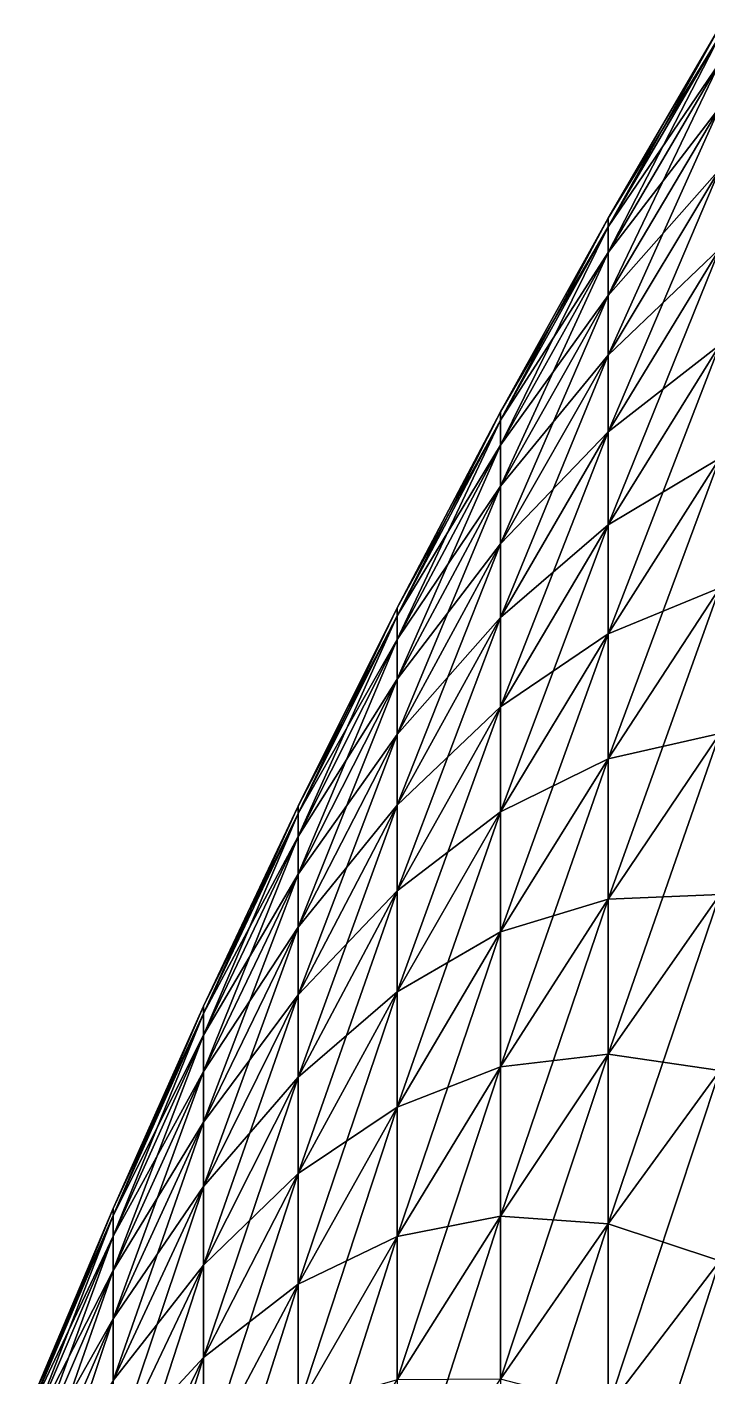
# Model space of a CAD drawing. Header units: inches. Extents: x 0 to 100, y -254 to 254.
# Drawn here: x 27.62 to 52.2, y 141.87 to 190.64 of the extents above; entities that cross this region are included whole.
import ezdxf

# ---------------------------------------------------------------- set-up
doc = ezdxf.new("R2010")
doc.units = ezdxf.units.IN
doc.header["$LTSCALE"] = 125.488919
doc.header["$MEASUREMENT"] = 0
doc.layers.add('1', color=7, linetype='CONTINUOUS')
doc.layers.add('3', color=7, linetype='CONTINUOUS')

msp = doc.modelspace()

# ---------------------------------------------------------------- linework, layer by layer
at = {"layer": '1', "linetype": 'CONTINUOUS'}
for points in [[(48.625, 183.721), (52.661, 190.638), (52.661, 190.315, -11.085), (48.625, 183.721)], [(48.625, 183.41, -10.682), (48.625, 183.721), (52.661, 190.315, -11.085), (48.625, 183.41, -10.682)], [(52.661, 189.349, -22.132), (48.625, 183.41, -10.682), (52.661, 190.315, -11.085), (52.661, 189.349, -22.132)], [(48.625, 182.479, -21.329), (48.625, 183.41, -10.682), (52.661, 189.349, -22.132), (48.625, 182.479, -21.329)], [(52.661, 187.741, -33.104), (48.625, 182.479, -21.329), (52.661, 189.349, -22.132), (52.661, 187.741, -33.104)], [(48.625, 180.93, -31.903), (48.625, 182.479, -21.329), (52.661, 187.741, -33.104), (48.625, 180.93, -31.903)], [(52.661, 185.499, -43.964), (48.625, 180.93, -31.903), (52.661, 187.741, -33.104), (52.661, 185.499, -43.964)], [(48.625, 178.769, -42.369), (48.625, 180.93, -31.903), (52.661, 185.499, -43.964), (48.625, 178.769, -42.369)], [(52.661, 182.629, -54.675), (48.625, 178.769, -42.369), (52.661, 185.499, -43.964), (52.661, 182.629, -54.675)], [(44.739, 176.72), (48.625, 183.721), (48.625, 183.41, -10.682), (44.739, 176.72)], [(44.739, 176.421, -10.275), (44.739, 176.72), (48.625, 183.41, -10.682), (44.739, 176.421, -10.275)], [(48.625, 182.479, -21.329), (44.739, 176.421, -10.275), (48.625, 183.41, -10.682), (48.625, 182.479, -21.329)], [(44.739, 175.525, -20.516), (44.739, 176.421, -10.275), (48.625, 182.479, -21.329), (44.739, 175.525, -20.516)], [(48.625, 180.93, -31.903), (44.739, 175.525, -20.516), (48.625, 182.479, -21.329), (48.625, 180.93, -31.903)], [(48.625, 176.003, -52.692), (48.625, 178.769, -42.369), (52.661, 182.629, -54.675), (48.625, 176.003, -52.692)], [(52.661, 179.141, -65.202), (48.625, 176.003, -52.692), (52.661, 182.629, -54.675), (52.661, 179.141, -65.202)], [(44.739, 174.035, -30.687), (44.739, 175.525, -20.516), (48.625, 180.93, -31.903), (44.739, 174.035, -30.687)], [(48.625, 178.769, -42.369), (44.739, 174.035, -30.687), (48.625, 180.93, -31.903), (48.625, 178.769, -42.369)], [(48.625, 172.641, -62.836), (48.625, 176.003, -52.692), (52.661, 179.141, -65.202), (48.625, 172.641, -62.836)], [(52.661, 175.046, -75.508), (48.625, 172.641, -62.836), (52.661, 179.141, -65.202), (52.661, 175.046, -75.508)], [(44.739, 171.956, -40.754), (44.739, 174.035, -30.687), (48.625, 178.769, -42.369), (44.739, 171.956, -40.754)], [(48.625, 176.003, -52.692), (44.739, 171.956, -40.754), (48.625, 178.769, -42.369), (48.625, 176.003, -52.692)], [(41.004, 169.636), (44.739, 176.72), (44.739, 176.421, -10.275), (41.004, 169.636)], [(41.004, 169.349, -9.863), (41.004, 169.636), (44.739, 176.421, -10.275), (41.004, 169.349, -9.863)], [(44.739, 175.525, -20.516), (41.004, 169.349, -9.863), (44.739, 176.421, -10.275), (44.739, 175.525, -20.516)], [(44.739, 169.295, -50.684), (44.739, 171.956, -40.754), (48.625, 176.003, -52.692), (44.739, 169.295, -50.684)], [(48.625, 172.641, -62.836), (44.739, 169.295, -50.684), (48.625, 176.003, -52.692), (48.625, 172.641, -62.836)], [(41.004, 168.489, -19.693), (41.004, 169.349, -9.863), (44.739, 175.525, -20.516), (41.004, 168.489, -19.693)], [(44.739, 174.035, -30.687), (41.004, 168.489, -19.693), (44.739, 175.525, -20.516), (44.739, 174.035, -30.687)], [(48.625, 168.696, -72.768), (48.625, 172.641, -62.836), (52.661, 175.046, -75.508), (48.625, 168.696, -72.768)], [(52.661, 170.36, -85.558), (48.625, 168.696, -72.768), (52.661, 175.046, -75.508), (52.661, 170.36, -85.558)], [(41.004, 167.058, -29.457), (41.004, 168.489, -19.693), (44.739, 174.035, -30.687), (41.004, 167.058, -29.457)], [(44.739, 171.956, -40.754), (41.004, 167.058, -29.457), (44.739, 174.035, -30.687), (44.739, 171.956, -40.754)], [(44.739, 166.062, -60.442), (44.739, 169.295, -50.684), (48.625, 172.641, -62.836), (44.739, 166.062, -60.442)], [(48.625, 168.696, -72.768), (44.739, 166.062, -60.442), (48.625, 172.641, -62.836), (48.625, 168.696, -72.768)], [(41.004, 165.063, -39.121), (41.004, 167.058, -29.457), (44.739, 171.956, -40.754), (41.004, 165.063, -39.121)], [(44.739, 169.295, -50.684), (41.004, 165.063, -39.121), (44.739, 171.956, -40.754), (44.739, 169.295, -50.684)], [(48.625, 164.179, -82.454), (48.625, 168.696, -72.768), (52.661, 170.36, -85.558), (48.625, 164.179, -82.454)], [(52.661, 165.097, -95.319), (48.625, 164.179, -82.454), (52.661, 170.36, -85.558), (52.661, 165.097, -95.319)], [(37.424, 162.473), (41.004, 169.636), (41.004, 169.349, -9.863), (37.424, 162.473)], [(37.424, 162.198, -9.447), (37.424, 162.473), (41.004, 169.349, -9.863), (37.424, 162.198, -9.447)], [(41.004, 168.489, -19.693), (37.424, 162.198, -9.447), (41.004, 169.349, -9.863), (41.004, 168.489, -19.693)], [(41.004, 162.509, -48.652), (41.004, 165.063, -39.121), (44.739, 169.295, -50.684), (41.004, 162.509, -48.652)], [(44.739, 166.062, -60.442), (41.004, 162.509, -48.652), (44.739, 169.295, -50.684), (44.739, 166.062, -60.442)], [(37.424, 161.374, -18.862), (37.424, 162.198, -9.447), (41.004, 168.489, -19.693), (37.424, 161.374, -18.862)], [(41.004, 167.058, -29.457), (37.424, 161.374, -18.862), (41.004, 168.489, -19.693), (41.004, 167.058, -29.457)], [(44.739, 162.267, -69.995), (44.739, 166.062, -60.442), (48.625, 168.696, -72.768), (44.739, 162.267, -69.995)], [(48.625, 164.179, -82.454), (44.739, 162.267, -69.995), (48.625, 168.696, -72.768), (48.625, 164.179, -82.454)], [(37.424, 160.005, -28.213), (37.424, 161.374, -18.862), (41.004, 167.058, -29.457), (37.424, 160.005, -28.213)], [(41.004, 165.063, -39.121), (37.424, 160.005, -28.213), (41.004, 167.058, -29.457), (41.004, 165.063, -39.121)], [(41.004, 159.405, -58.019), (41.004, 162.509, -48.652), (44.739, 166.062, -60.442), (41.004, 159.405, -58.019)], [(44.739, 162.267, -69.995), (41.004, 159.405, -58.019), (44.739, 166.062, -60.442), (44.739, 162.267, -69.995)], [(37.424, 158.093, -37.469), (37.424, 160.005, -28.213), (41.004, 165.063, -39.121), (37.424, 158.093, -37.469)], [(41.004, 162.509, -48.652), (37.424, 158.093, -37.469), (41.004, 165.063, -39.121), (41.004, 162.509, -48.652)], [(48.625, 159.107, -91.861), (48.625, 164.179, -82.454), (52.661, 165.097, -95.319), (48.625, 159.107, -91.861)], [(52.661, 159.275, -104.757), (48.625, 159.107, -91.861), (52.661, 165.097, -95.319), (52.661, 159.275, -104.757)], [(44.739, 157.922, -79.312), (44.739, 162.267, -69.995), (48.625, 164.179, -82.454), (44.739, 157.922, -79.312)], [(48.625, 159.107, -91.861), (44.739, 157.922, -79.312), (48.625, 164.179, -82.454), (48.625, 159.107, -91.861)], [(33.998, 155.235), (37.424, 162.473), (37.424, 162.198, -9.447), (33.998, 155.235)], [(37.424, 155.647, -46.598), (37.424, 158.093, -37.469), (41.004, 162.509, -48.652), (37.424, 155.647, -46.598)], [(41.004, 159.405, -58.019), (37.424, 155.647, -46.598), (41.004, 162.509, -48.652), (41.004, 159.405, -58.019)], [(33.998, 154.972, -9.026), (33.998, 155.235), (37.424, 162.198, -9.447), (33.998, 154.972, -9.026)], [(37.424, 161.374, -18.862), (33.998, 154.972, -9.026), (37.424, 162.198, -9.447), (37.424, 161.374, -18.862)], [(41.004, 155.762, -67.189), (41.004, 159.405, -58.019), (44.739, 162.267, -69.995), (41.004, 155.762, -67.189)], [(44.739, 157.922, -79.312), (41.004, 155.762, -67.189), (44.739, 162.267, -69.995), (44.739, 157.922, -79.312)], [(33.998, 154.185, -18.022), (33.998, 154.972, -9.026), (37.424, 161.374, -18.862), (33.998, 154.185, -18.022)], [(37.424, 160.005, -28.213), (33.998, 154.185, -18.022), (37.424, 161.374, -18.862), (37.424, 160.005, -28.213)], [(33.998, 152.876, -26.956), (33.998, 154.185, -18.022), (37.424, 160.005, -28.213), (33.998, 152.876, -26.956)], [(37.424, 158.093, -37.469), (33.998, 152.876, -26.956), (37.424, 160.005, -28.213), (37.424, 158.093, -37.469)], [(37.424, 152.675, -55.569), (37.424, 155.647, -46.598), (41.004, 159.405, -58.019), (37.424, 152.675, -55.569)], [(41.004, 155.762, -67.189), (37.424, 152.675, -55.569), (41.004, 159.405, -58.019), (41.004, 155.762, -67.189)], [(44.739, 153.044, -88.36), (44.739, 157.922, -79.312), (48.625, 159.107, -91.861), (44.739, 153.044, -88.36)], [(48.625, 153.497, -100.956), (44.739, 153.044, -88.36), (48.625, 159.107, -91.861), (48.625, 153.497, -100.956)], [(48.625, 153.497, -100.956), (48.625, 159.107, -91.861), (52.661, 159.275, -104.757), (48.625, 153.497, -100.956)], [(52.661, 152.915, -113.841), (48.625, 153.497, -100.956), (52.661, 159.275, -104.757), (52.661, 152.915, -113.841)], [(33.998, 151.05, -35.8), (33.998, 152.876, -26.956), (37.424, 158.093, -37.469), (33.998, 151.05, -35.8)], [(37.424, 155.647, -46.598), (33.998, 151.05, -35.8), (37.424, 158.093, -37.469), (37.424, 155.647, -46.598)], [(41.004, 151.592, -76.132), (41.004, 155.762, -67.189), (44.739, 157.922, -79.312), (41.004, 151.592, -76.132)], [(44.739, 153.044, -88.36), (41.004, 151.592, -76.132), (44.739, 157.922, -79.312), (44.739, 153.044, -88.36)], [(33.998, 148.713, -44.522), (33.998, 151.05, -35.8), (37.424, 155.647, -46.598), (33.998, 148.713, -44.522)], [(37.424, 152.675, -55.569), (33.998, 148.713, -44.522), (37.424, 155.647, -46.598), (37.424, 152.675, -55.569)], [(37.424, 149.185, -64.352), (37.424, 152.675, -55.569), (41.004, 155.762, -67.189), (37.424, 149.185, -64.352)], [(41.004, 151.592, -76.132), (37.424, 149.185, -64.352), (41.004, 155.762, -67.189), (41.004, 151.592, -76.132)], [(30.73, 147.924), (33.998, 155.235), (33.998, 154.972, -9.026), (30.73, 147.924)], [(30.73, 147.674, -8.601), (30.73, 147.924), (33.998, 154.972, -9.026), (30.73, 147.674, -8.601)], [(33.998, 154.185, -18.022), (30.73, 147.674, -8.601), (33.998, 154.972, -9.026), (33.998, 154.185, -18.022)], [(30.73, 146.924, -17.173), (30.73, 147.674, -8.601), (33.998, 154.185, -18.022), (30.73, 146.924, -17.173)], [(33.998, 152.876, -26.956), (30.73, 146.924, -17.173), (33.998, 154.185, -18.022), (33.998, 152.876, -26.956)], [(44.739, 147.647, -97.109), (44.739, 153.044, -88.36), (48.625, 153.497, -100.956), (44.739, 147.647, -97.109)], [(48.625, 147.367, -109.711), (44.739, 147.647, -97.109), (48.625, 153.497, -100.956), (48.625, 147.367, -109.711)], [(48.625, 147.367, -109.711), (48.625, 153.497, -100.956), (52.661, 152.915, -113.841), (48.625, 147.367, -109.711)], [(30.73, 145.677, -25.687), (30.73, 146.924, -17.173), (33.998, 152.876, -26.956), (30.73, 145.677, -25.687)], [(33.998, 151.05, -35.8), (30.73, 145.677, -25.687), (33.998, 152.876, -26.956), (33.998, 151.05, -35.8)], [(33.998, 145.873, -53.093), (33.998, 148.713, -44.522), (37.424, 152.675, -55.569), (33.998, 145.873, -53.093)], [(37.424, 149.185, -64.352), (33.998, 145.873, -53.093), (37.424, 152.675, -55.569), (37.424, 149.185, -64.352)], [(41.004, 146.909, -84.818), (41.004, 151.592, -76.132), (44.739, 153.044, -88.36), (41.004, 146.909, -84.818)], [(44.739, 147.647, -97.109), (41.004, 146.909, -84.818), (44.739, 153.044, -88.36), (44.739, 147.647, -97.109)], [(52.661, 146.037, -122.539), (48.625, 147.367, -109.711), (52.661, 152.915, -113.841), (52.661, 146.037, -122.539)], [(37.424, 145.191, -72.918), (37.424, 149.185, -64.352), (41.004, 151.592, -76.132), (37.424, 145.191, -72.918)], [(41.004, 146.909, -84.818), (37.424, 145.191, -72.918), (41.004, 151.592, -76.132), (41.004, 146.909, -84.818)], [(30.73, 143.937, -34.114), (30.73, 145.677, -25.687), (33.998, 151.05, -35.8), (30.73, 143.937, -34.114)], [(33.998, 148.713, -44.522), (30.73, 143.937, -34.114), (33.998, 151.05, -35.8), (33.998, 148.713, -44.522)], [(33.998, 142.539, -61.485), (33.998, 145.873, -53.093), (37.424, 149.185, -64.352), (33.998, 142.539, -61.485)], [(37.424, 145.191, -72.918), (33.998, 142.539, -61.485), (37.424, 149.185, -64.352), (37.424, 145.191, -72.918)], [(30.73, 141.71, -42.425), (30.73, 143.937, -34.114), (33.998, 148.713, -44.522), (30.73, 141.71, -42.425)], [(33.998, 145.873, -53.093), (30.73, 141.71, -42.425), (33.998, 148.713, -44.522), (33.998, 145.873, -53.093)], [(27.62, 140.545), (30.73, 147.924), (30.73, 147.674, -8.601), (27.62, 140.545)], [(27.62, 140.307, -8.172), (27.62, 140.545), (30.73, 147.674, -8.601), (27.62, 140.307, -8.172)], [(30.73, 146.924, -17.173), (27.62, 140.307, -8.172), (30.73, 147.674, -8.601), (30.73, 146.924, -17.173)], [(41.004, 141.729, -93.216), (41.004, 146.909, -84.818), (44.739, 147.647, -97.109), (41.004, 141.729, -93.216)], [(44.739, 141.751, -105.53), (41.004, 141.729, -93.216), (44.739, 147.647, -97.109), (44.739, 141.751, -105.53)], [(44.739, 141.751, -105.53), (44.739, 147.647, -97.109), (48.625, 147.367, -109.711), (44.739, 141.751, -105.53)], [(48.625, 140.739, -118.094), (44.739, 141.751, -105.53), (48.625, 147.367, -109.711), (48.625, 140.739, -118.094)], [(48.625, 140.739, -118.094), (48.625, 147.367, -109.711), (52.661, 146.037, -122.539), (48.625, 140.739, -118.094)], [(27.62, 139.595, -16.316), (27.62, 140.307, -8.172), (30.73, 146.924, -17.173), (27.62, 139.595, -16.316)], [(30.73, 145.677, -25.687), (27.62, 139.595, -16.316), (30.73, 146.924, -17.173), (30.73, 145.677, -25.687)], [(37.424, 140.706, -81.236), (37.424, 145.191, -72.918), (41.004, 146.909, -84.818), (37.424, 140.706, -81.236)], [(41.004, 141.729, -93.216), (37.424, 140.706, -81.236), (41.004, 146.909, -84.818), (41.004, 141.729, -93.216)], [(30.73, 139.003, -50.593), (30.73, 141.71, -42.425), (33.998, 145.873, -53.093), (30.73, 139.003, -50.593)], [(33.998, 142.539, -61.485), (30.73, 139.003, -50.593), (33.998, 145.873, -53.093), (33.998, 142.539, -61.485)], [(52.661, 138.665, -130.823), (48.625, 140.739, -118.094), (52.661, 146.037, -122.539), (52.661, 138.665, -130.823)], [(27.62, 138.41, -24.405), (27.62, 139.595, -16.316), (30.73, 145.677, -25.687), (27.62, 138.41, -24.405)], [(30.73, 143.937, -34.114), (27.62, 138.41, -24.405), (30.73, 145.677, -25.687), (30.73, 143.937, -34.114)], [(33.998, 138.723, -69.669), (33.998, 142.539, -61.485), (37.424, 145.191, -72.918), (33.998, 138.723, -69.669)], [(37.424, 140.706, -81.236), (33.998, 138.723, -69.669), (37.424, 145.191, -72.918), (37.424, 140.706, -81.236)], [(27.62, 136.757, -32.412), (27.62, 138.41, -24.405), (30.73, 143.937, -34.114), (27.62, 136.757, -32.412)], [(30.73, 141.71, -42.425), (27.62, 136.757, -32.412), (30.73, 143.937, -34.114), (30.73, 141.71, -42.425)], [(30.73, 135.826, -58.59), (30.73, 139.003, -50.593), (33.998, 142.539, -61.485), (30.73, 135.826, -58.59)], [(33.998, 138.723, -69.669), (30.73, 135.826, -58.59), (33.998, 142.539, -61.485), (33.998, 138.723, -69.669)]]:
    msp.add_3dface(points, dxfattribs=at)
at = {"layer": '3', "linetype": 'CONTINUOUS'}
for points in [[(48.625, 183.721), (48.625, 183.41, 10.682), (52.661, 190.638), (48.625, 183.721)], [(52.661, 190.638), (48.625, 183.41, 10.682), (52.661, 190.315, 11.085), (52.661, 190.638)], [(48.625, 183.41, 10.682), (48.625, 182.479, 21.329), (52.661, 190.315, 11.085), (48.625, 183.41, 10.682)], [(52.661, 190.315, 11.085), (48.625, 182.479, 21.329), (52.661, 189.349, 22.132), (52.661, 190.315, 11.085)], [(48.625, 182.479, 21.329), (48.625, 180.93, 31.903), (52.661, 189.349, 22.132), (48.625, 182.479, 21.329)], [(52.661, 189.349, 22.132), (48.625, 180.93, 31.903), (52.661, 187.741, 33.104), (52.661, 189.349, 22.132)], [(48.625, 180.93, 31.903), (48.625, 178.769, 42.369), (52.661, 187.741, 33.104), (48.625, 180.93, 31.903)], [(52.661, 187.741, 33.104), (48.625, 178.769, 42.369), (52.661, 185.499, 43.964), (52.661, 187.741, 33.104)], [(48.625, 178.769, 42.369), (48.625, 176.003, 52.692), (52.661, 185.499, 43.964), (48.625, 178.769, 42.369)], [(52.661, 185.499, 43.964), (48.625, 176.003, 52.692), (52.661, 182.629, 54.675), (52.661, 185.499, 43.964)], [(44.739, 176.72), (44.739, 176.421, 10.275), (48.625, 183.721), (44.739, 176.72)], [(48.625, 183.721), (44.739, 176.421, 10.275), (48.625, 183.41, 10.682), (48.625, 183.721)], [(44.739, 176.421, 10.275), (44.739, 175.525, 20.516), (48.625, 183.41, 10.682), (44.739, 176.421, 10.275)], [(48.625, 183.41, 10.682), (44.739, 175.525, 20.516), (48.625, 182.479, 21.329), (48.625, 183.41, 10.682)], [(44.739, 175.525, 20.516), (44.739, 174.035, 30.687), (48.625, 182.479, 21.329), (44.739, 175.525, 20.516)], [(48.625, 182.479, 21.329), (44.739, 174.035, 30.687), (48.625, 180.93, 31.903), (48.625, 182.479, 21.329)], [(48.625, 176.003, 52.692), (48.625, 172.641, 62.836), (52.661, 182.629, 54.675), (48.625, 176.003, 52.692)], [(52.661, 182.629, 54.675), (48.625, 172.641, 62.836), (52.661, 179.141, 65.202), (52.661, 182.629, 54.675)], [(44.739, 174.035, 30.687), (44.739, 171.956, 40.754), (48.625, 180.93, 31.903), (44.739, 174.035, 30.687)], [(48.625, 180.93, 31.903), (44.739, 171.956, 40.754), (48.625, 178.769, 42.369), (48.625, 180.93, 31.903)], [(48.625, 172.641, 62.836), (48.625, 168.696, 72.768), (52.661, 179.141, 65.202), (48.625, 172.641, 62.836)], [(52.661, 179.141, 65.202), (48.625, 168.696, 72.768), (52.661, 175.046, 75.508), (52.661, 179.141, 65.202)], [(44.739, 171.956, 40.754), (44.739, 169.295, 50.684), (48.625, 178.769, 42.369), (44.739, 171.956, 40.754)], [(48.625, 178.769, 42.369), (44.739, 169.295, 50.684), (48.625, 176.003, 52.692), (48.625, 178.769, 42.369)], [(41.004, 169.636), (41.004, 169.349, 9.863), (44.739, 176.72), (41.004, 169.636)], [(44.739, 176.72), (41.004, 169.349, 9.863), (44.739, 176.421, 10.275), (44.739, 176.72)], [(41.004, 169.349, 9.863), (41.004, 168.489, 19.693), (44.739, 176.421, 10.275), (41.004, 169.349, 9.863)], [(44.739, 176.421, 10.275), (41.004, 168.489, 19.693), (44.739, 175.525, 20.516), (44.739, 176.421, 10.275)], [(44.739, 169.295, 50.684), (44.739, 166.062, 60.442), (48.625, 176.003, 52.692), (44.739, 169.295, 50.684)], [(48.625, 176.003, 52.692), (44.739, 166.062, 60.442), (48.625, 172.641, 62.836), (48.625, 176.003, 52.692)], [(41.004, 168.489, 19.693), (41.004, 167.058, 29.457), (44.739, 175.525, 20.516), (41.004, 168.489, 19.693)], [(44.739, 175.525, 20.516), (41.004, 167.058, 29.457), (44.739, 174.035, 30.687), (44.739, 175.525, 20.516)], [(48.625, 168.696, 72.768), (48.625, 164.179, 82.454), (52.661, 175.046, 75.508), (48.625, 168.696, 72.768)], [(52.661, 175.046, 75.508), (48.625, 164.179, 82.454), (52.661, 170.36, 85.558), (52.661, 175.046, 75.508)], [(41.004, 167.058, 29.457), (41.004, 165.063, 39.121), (44.739, 174.035, 30.687), (41.004, 167.058, 29.457)], [(44.739, 174.035, 30.687), (41.004, 165.063, 39.121), (44.739, 171.956, 40.754), (44.739, 174.035, 30.687)], [(44.739, 166.062, 60.442), (44.739, 162.267, 69.995), (48.625, 172.641, 62.836), (44.739, 166.062, 60.442)], [(48.625, 172.641, 62.836), (44.739, 162.267, 69.995), (48.625, 168.696, 72.768), (48.625, 172.641, 62.836)], [(41.004, 165.063, 39.121), (41.004, 162.509, 48.652), (44.739, 171.956, 40.754), (41.004, 165.063, 39.121)], [(44.739, 171.956, 40.754), (41.004, 162.509, 48.652), (44.739, 169.295, 50.684), (44.739, 171.956, 40.754)], [(48.625, 164.179, 82.454), (48.625, 159.107, 91.861), (52.661, 170.36, 85.558), (48.625, 164.179, 82.454)], [(52.661, 170.36, 85.558), (48.625, 159.107, 91.861), (52.661, 165.097, 95.319), (52.661, 170.36, 85.558)], [(37.424, 162.473), (37.424, 162.198, 9.447), (41.004, 169.636), (37.424, 162.473)], [(41.004, 169.636), (37.424, 162.198, 9.447), (41.004, 169.349, 9.863), (41.004, 169.636)], [(37.424, 162.198, 9.447), (37.424, 161.374, 18.862), (41.004, 169.349, 9.863), (37.424, 162.198, 9.447)], [(41.004, 169.349, 9.863), (37.424, 161.374, 18.862), (41.004, 168.489, 19.693), (41.004, 169.349, 9.863)], [(41.004, 162.509, 48.652), (41.004, 159.405, 58.019), (44.739, 169.295, 50.684), (41.004, 162.509, 48.652)], [(44.739, 169.295, 50.684), (41.004, 159.405, 58.019), (44.739, 166.062, 60.442), (44.739, 169.295, 50.684)], [(37.424, 161.374, 18.862), (37.424, 160.005, 28.213), (41.004, 168.489, 19.693), (37.424, 161.374, 18.862)], [(41.004, 168.489, 19.693), (37.424, 160.005, 28.213), (41.004, 167.058, 29.457), (41.004, 168.489, 19.693)], [(44.739, 162.267, 69.995), (44.739, 157.922, 79.312), (48.625, 168.696, 72.768), (44.739, 162.267, 69.995)], [(48.625, 168.696, 72.768), (44.739, 157.922, 79.312), (48.625, 164.179, 82.454), (48.625, 168.696, 72.768)], [(37.424, 160.005, 28.213), (37.424, 158.093, 37.469), (41.004, 167.058, 29.457), (37.424, 160.005, 28.213)], [(41.004, 167.058, 29.457), (37.424, 158.093, 37.469), (41.004, 165.063, 39.121), (41.004, 167.058, 29.457)], [(41.004, 159.405, 58.019), (41.004, 155.762, 67.189), (44.739, 166.062, 60.442), (41.004, 159.405, 58.019)], [(44.739, 166.062, 60.442), (41.004, 155.762, 67.189), (44.739, 162.267, 69.995), (44.739, 166.062, 60.442)], [(37.424, 158.093, 37.469), (37.424, 155.647, 46.598), (41.004, 165.063, 39.121), (37.424, 158.093, 37.469)], [(41.004, 165.063, 39.121), (37.424, 155.647, 46.598), (41.004, 162.509, 48.652), (41.004, 165.063, 39.121)], [(48.625, 159.107, 91.861), (48.625, 153.497, 100.956), (52.661, 165.097, 95.319), (48.625, 159.107, 91.861)], [(52.661, 165.097, 95.319), (48.625, 153.497, 100.956), (52.661, 159.275, 104.757), (52.661, 165.097, 95.319)], [(44.739, 157.922, 79.312), (44.739, 153.044, 88.36), (48.625, 164.179, 82.454), (44.739, 157.922, 79.312)], [(48.625, 164.179, 82.454), (44.739, 153.044, 88.36), (48.625, 159.107, 91.861), (48.625, 164.179, 82.454)], [(33.998, 155.235), (33.998, 154.972, 9.026), (37.424, 162.473), (33.998, 155.235)], [(37.424, 162.473), (33.998, 154.972, 9.026), (37.424, 162.198, 9.447), (37.424, 162.473)], [(37.424, 155.647, 46.598), (37.424, 152.675, 55.569), (41.004, 162.509, 48.652), (37.424, 155.647, 46.598)], [(41.004, 162.509, 48.652), (37.424, 152.675, 55.569), (41.004, 159.405, 58.019), (41.004, 162.509, 48.652)], [(33.998, 154.972, 9.026), (33.998, 154.185, 18.022), (37.424, 162.198, 9.447), (33.998, 154.972, 9.026)], [(37.424, 162.198, 9.447), (33.998, 154.185, 18.022), (37.424, 161.374, 18.862), (37.424, 162.198, 9.447)], [(41.004, 155.762, 67.189), (41.004, 151.592, 76.132), (44.739, 162.267, 69.995), (41.004, 155.762, 67.189)], [(44.739, 162.267, 69.995), (41.004, 151.592, 76.132), (44.739, 157.922, 79.312), (44.739, 162.267, 69.995)], [(33.998, 154.185, 18.022), (33.998, 152.876, 26.956), (37.424, 161.374, 18.862), (33.998, 154.185, 18.022)], [(37.424, 161.374, 18.862), (33.998, 152.876, 26.956), (37.424, 160.005, 28.213), (37.424, 161.374, 18.862)], [(33.998, 152.876, 26.956), (33.998, 151.05, 35.8), (37.424, 160.005, 28.213), (33.998, 152.876, 26.956)], [(37.424, 160.005, 28.213), (33.998, 151.05, 35.8), (37.424, 158.093, 37.469), (37.424, 160.005, 28.213)], [(37.424, 152.675, 55.569), (37.424, 149.185, 64.352), (41.004, 159.405, 58.019), (37.424, 152.675, 55.569)], [(41.004, 159.405, 58.019), (37.424, 149.185, 64.352), (41.004, 155.762, 67.189), (41.004, 159.405, 58.019)], [(44.739, 153.044, 88.36), (44.739, 147.647, 97.109), (48.625, 159.107, 91.861), (44.739, 153.044, 88.36)], [(48.625, 159.107, 91.861), (44.739, 147.647, 97.109), (48.625, 153.497, 100.956), (48.625, 159.107, 91.861)], [(48.625, 153.497, 100.956), (48.625, 147.367, 109.711), (52.661, 159.275, 104.757), (48.625, 153.497, 100.956)], [(52.661, 159.275, 104.757), (48.625, 147.367, 109.711), (52.661, 152.915, 113.841), (52.661, 159.275, 104.757)], [(33.998, 151.05, 35.8), (33.998, 148.713, 44.522), (37.424, 158.093, 37.469), (33.998, 151.05, 35.8)], [(37.424, 158.093, 37.469), (33.998, 148.713, 44.522), (37.424, 155.647, 46.598), (37.424, 158.093, 37.469)], [(41.004, 151.592, 76.132), (41.004, 146.909, 84.818), (44.739, 157.922, 79.312), (41.004, 151.592, 76.132)], [(44.739, 157.922, 79.312), (41.004, 146.909, 84.818), (44.739, 153.044, 88.36), (44.739, 157.922, 79.312)], [(33.998, 148.713, 44.522), (33.998, 145.873, 53.093), (37.424, 155.647, 46.598), (33.998, 148.713, 44.522)], [(37.424, 155.647, 46.598), (33.998, 145.873, 53.093), (37.424, 152.675, 55.569), (37.424, 155.647, 46.598)], [(37.424, 149.185, 64.352), (37.424, 145.191, 72.918), (41.004, 155.762, 67.189), (37.424, 149.185, 64.352)], [(41.004, 155.762, 67.189), (37.424, 145.191, 72.918), (41.004, 151.592, 76.132), (41.004, 155.762, 67.189)], [(30.73, 147.924), (30.73, 147.674, 8.601), (33.998, 155.235), (30.73, 147.924)], [(33.998, 155.235), (30.73, 147.674, 8.601), (33.998, 154.972, 9.026), (33.998, 155.235)], [(30.73, 147.674, 8.601), (30.73, 146.924, 17.173), (33.998, 154.972, 9.026), (30.73, 147.674, 8.601)], [(33.998, 154.972, 9.026), (30.73, 146.924, 17.173), (33.998, 154.185, 18.022), (33.998, 154.972, 9.026)], [(30.73, 146.924, 17.173), (30.73, 145.677, 25.687), (33.998, 154.185, 18.022), (30.73, 146.924, 17.173)], [(33.998, 154.185, 18.022), (30.73, 145.677, 25.687), (33.998, 152.876, 26.956), (33.998, 154.185, 18.022)], [(44.739, 147.647, 97.109), (44.739, 141.751, 105.53), (48.625, 153.497, 100.956), (44.739, 147.647, 97.109)], [(48.625, 153.497, 100.956), (44.739, 141.751, 105.53), (48.625, 147.367, 109.711), (48.625, 153.497, 100.956)], [(30.73, 145.677, 25.687), (30.73, 143.937, 34.114), (33.998, 152.876, 26.956), (30.73, 145.677, 25.687)], [(33.998, 152.876, 26.956), (30.73, 143.937, 34.114), (33.998, 151.05, 35.8), (33.998, 152.876, 26.956)], [(33.998, 145.873, 53.093), (33.998, 142.539, 61.485), (37.424, 152.675, 55.569), (33.998, 145.873, 53.093)], [(37.424, 152.675, 55.569), (33.998, 142.539, 61.485), (37.424, 149.185, 64.352), (37.424, 152.675, 55.569)], [(41.004, 146.909, 84.818), (41.004, 141.729, 93.216), (44.739, 153.044, 88.36), (41.004, 146.909, 84.818)], [(44.739, 153.044, 88.36), (41.004, 141.729, 93.216), (44.739, 147.647, 97.109), (44.739, 153.044, 88.36)], [(48.625, 147.367, 109.711), (48.625, 140.739, 118.094), (52.661, 152.915, 113.841), (48.625, 147.367, 109.711)], [(52.661, 152.915, 113.841), (48.625, 140.739, 118.094), (52.661, 146.037, 122.539), (52.661, 152.915, 113.841)], [(37.424, 145.191, 72.918), (37.424, 140.706, 81.236), (41.004, 151.592, 76.132), (37.424, 145.191, 72.918)], [(41.004, 151.592, 76.132), (37.424, 140.706, 81.236), (41.004, 146.909, 84.818), (41.004, 151.592, 76.132)], [(30.73, 143.937, 34.114), (30.73, 141.71, 42.425), (33.998, 151.05, 35.8), (30.73, 143.937, 34.114)], [(33.998, 151.05, 35.8), (30.73, 141.71, 42.425), (33.998, 148.713, 44.522), (33.998, 151.05, 35.8)], [(33.998, 142.539, 61.485), (33.998, 138.723, 69.669), (37.424, 149.185, 64.352), (33.998, 142.539, 61.485)], [(37.424, 149.185, 64.352), (33.998, 138.723, 69.669), (37.424, 145.191, 72.918), (37.424, 149.185, 64.352)], [(30.73, 141.71, 42.425), (30.73, 139.003, 50.593), (33.998, 148.713, 44.522), (30.73, 141.71, 42.425)], [(33.998, 148.713, 44.522), (30.73, 139.003, 50.593), (33.998, 145.873, 53.093), (33.998, 148.713, 44.522)], [(27.62, 140.545), (27.62, 140.307, 8.172), (30.73, 147.924), (27.62, 140.545)], [(30.73, 147.924), (27.62, 140.307, 8.172), (30.73, 147.674, 8.601), (30.73, 147.924)], [(27.62, 140.307, 8.172), (27.62, 139.595, 16.316), (30.73, 147.674, 8.601), (27.62, 140.307, 8.172)], [(30.73, 147.674, 8.601), (27.62, 139.595, 16.316), (30.73, 146.924, 17.173), (30.73, 147.674, 8.601)], [(41.004, 141.729, 93.216), (41.004, 136.069, 101.299), (44.739, 147.647, 97.109), (41.004, 141.729, 93.216)], [(44.739, 147.647, 97.109), (41.004, 136.069, 101.299), (44.739, 141.751, 105.53), (44.739, 147.647, 97.109)], [(44.739, 141.751, 105.53), (44.739, 135.375, 113.593), (48.625, 147.367, 109.711), (44.739, 141.751, 105.53)], [(48.625, 147.367, 109.711), (44.739, 135.375, 113.593), (48.625, 140.739, 118.094), (48.625, 147.367, 109.711)], [(27.62, 139.595, 16.316), (27.62, 138.41, 24.405), (30.73, 146.924, 17.173), (27.62, 139.595, 16.316)], [(30.73, 146.924, 17.173), (27.62, 138.41, 24.405), (30.73, 145.677, 25.687), (30.73, 146.924, 17.173)], [(37.424, 140.706, 81.236), (37.424, 135.744, 89.28), (41.004, 146.909, 84.818), (37.424, 140.706, 81.236)], [(41.004, 146.909, 84.818), (37.424, 135.744, 89.28), (41.004, 141.729, 93.216), (41.004, 146.909, 84.818)], [(30.73, 139.003, 50.593), (30.73, 135.826, 58.59), (33.998, 145.873, 53.093), (30.73, 139.003, 50.593)], [(33.998, 145.873, 53.093), (30.73, 135.826, 58.59), (33.998, 142.539, 61.485), (33.998, 145.873, 53.093)], [(48.625, 140.739, 118.094), (48.625, 133.634, 126.077), (52.661, 146.037, 122.539), (48.625, 140.739, 118.094)], [(52.661, 146.037, 122.539), (48.625, 133.634, 126.077), (52.661, 138.665, 130.823), (52.661, 146.037, 122.539)], [(27.62, 138.41, 24.405), (27.62, 136.757, 32.412), (30.73, 145.677, 25.687), (27.62, 138.41, 24.405)], [(30.73, 145.677, 25.687), (27.62, 136.757, 32.412), (30.73, 143.937, 34.114), (30.73, 145.677, 25.687)], [(33.998, 138.723, 69.669), (33.998, 134.437, 77.617), (37.424, 145.191, 72.918), (33.998, 138.723, 69.669)], [(37.424, 145.191, 72.918), (33.998, 134.437, 77.617), (37.424, 140.706, 81.236), (37.424, 145.191, 72.918)], [(27.62, 136.757, 32.412), (27.62, 134.641, 40.309), (30.73, 143.937, 34.114), (27.62, 136.757, 32.412)], [(30.73, 143.937, 34.114), (27.62, 134.641, 40.309), (30.73, 141.71, 42.425), (30.73, 143.937, 34.114)], [(30.73, 135.826, 58.59), (30.73, 132.19, 66.388), (33.998, 142.539, 61.485), (30.73, 135.826, 58.59)], [(33.998, 142.539, 61.485), (30.73, 132.19, 66.388), (33.998, 138.723, 69.669), (33.998, 142.539, 61.485)]]:
    msp.add_3dface(points, dxfattribs=at)

doc.saveas('drawing.dxf')
